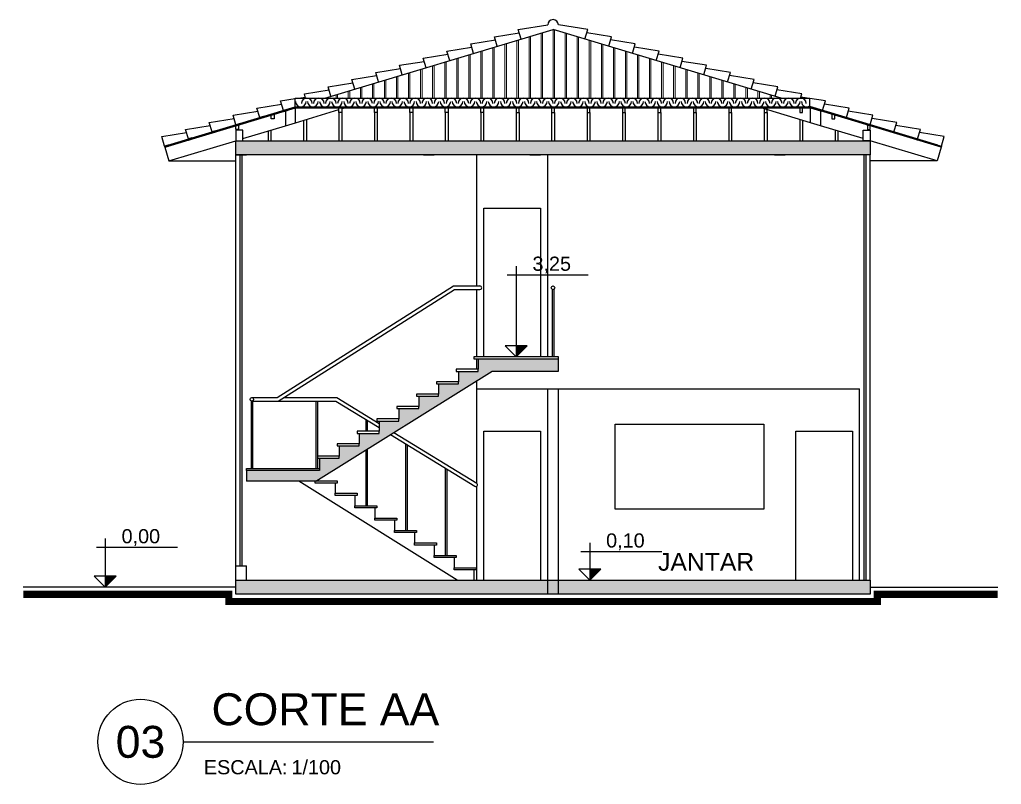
# Model space of a CAD drawing. Header units: metres. Extents: x -41.5 to 48.2, y -38.6 to 8.1.
# Drawn here: x 34.39 to 48.24, y -5.22 to 5.57 of the extents above; entities that cross this region are included whole.
import ezdxf
from ezdxf.enums import TextEntityAlignment as Align

# ---------------------------------------------------------------- set-up
doc = ezdxf.new("R2010")
doc.units = ezdxf.units.M
doc.header["$LTSCALE"] = 0.25
for name, color, linetype in [('ARQ_ALV CT', 4, 'Continuous'), ('ARQ_ALV VS', 2, 'Continuous'), ('ARQ_CONC CT', 6, 'Continuous'), ('ARQ_ESQ CT', 30, 'Continuous'), ('ARQ_METAL CT', 2, 'Continuous'), ('ARQ_METAL VS', 1, 'Continuous'), ('ARQ_PISO 01', 1, 'Continuous'), ('ARQ_TXT 01', 1, 'Continuous'), ('ARQ_VISTA 01', 1, 'Continuous'), ('ARQ_VISTA 02', 2, 'Continuous'), ('ARQ_VISTA 03', 3, 'Continuous'), ('DET_VISTA 01', 1, 'Continuous'), ('DET_VISTA 03', 3, 'Continuous'), ('SIMB_01', 1, 'Continuous'), ('SIMB_02', 2, 'Continuous'), ('SIMB_PREENCHIMENTO', 253, 'Continuous'), ('SIMB_TXT', 1, 'Continuous')]:
    doc.layers.add(name, color=color, linetype=linetype)
doc.layers.add('ARQ_CINZA 02', color=251, linetype='Continuous', lineweight=9)
doc.layers.add('ARQ_CINZA 03', color=252, linetype='Continuous', lineweight=9)
doc.styles.add('Annot_2.5mm', font='arial.ttf', dxfattribs={"height": 2.5})
doc.styles.add('SIMB', font='arial.ttf')

# ---------------------------------------------------------------- blocks, each defined once
blk = doc.blocks.new('*U213')
at = {"layer": 'SIMB_PREENCHIMENTO', "transparency": 33554587}
h = blk.add_hatch(color=256, dxfattribs=at)
h.dxf.hatch_style = 1
h.paths.add_polyline_path([(1.56, 1.56), (0, 1.56), (0, 0)])
at = {"layer": 'SIMB_01'}
for p, q in [((-1.25, 5.63), (10.18, 5.63)), ((0, 6.88), (0, 0))]:
    blk.add_line(p, q, dxfattribs=at)
blk.add_lwpolyline([(-1.56, 1.56), (0, 0), (1.56, 1.56), (-1.56, 1.56)], dxfattribs=at)
at = {"layer": 'SIMB_TXT', "style": 'SIMB'}
blk.add_attdef('00,00', (2.3, 6.2), '', height=2, dxfattribs=at)
blk = doc.blocks.new('*U52')
at = {"layer": 'ARQ_METAL CT'}
for centre, start, end in [((-0.042, 0.013), 180, 0), ((0.042, -0.013), 0, 180)]:
    blk.add_arc(centre, 0.075, start, end, dxfattribs=at)
blk = doc.blocks.new('*U51')
at = {"layer": 'ARQ_VISTA 02', "color": 0, "linetype": 'ByBlock', "lineweight": -2, "transparency": 16777216}
for p in [(0, 0), (0.17, 0), (0.34, 0), (0.51, 0), (0.68, 0), (0.85, 0), (1.02, 0), (1.19, 0), (1.36, 0), (1.53, 0), (1.7, 0), (1.87, 0), (2.04, 0), (2.21, 0), (2.38, 0), (2.55, 0), (2.72, 0), (2.89, 0), (3.06, 0), (3.23, 0), (3.4, 0), (3.57, 0), (3.74, 0), (3.91, 0), (4.08, 0), (4.25, 0), (4.42, 0), (4.59, 0), (4.76, 0), (4.93, 0), (5.1, 0), (5.27, 0), (5.44, 0), (5.61, 0), (5.78, 0), (5.95, 0), (6.12, 0), (6.29, 0), (6.46, 0), (6.63, 0), (6.8, 0), (6.97, 0)]:
    blk.add_blockref('*U52', p, dxfattribs=at)
blk = doc.blocks.new('*U50')
at = {"layer": 'SIMB_02'}
blk.add_line((6, 0), (41.33, 0), dxfattribs=at)
blk.add_circle((0, 0), 6, dxfattribs=at)
at = {"layer": 'SIMB_TXT', "style": 'SIMB'}
blk.add_text('ESCALA:', height=2, dxfattribs=at).set_placement((8.94, -4.58))
blk.add_attdef('TITULO_DO_DESENHO', text='', height=4.5, dxfattribs=at).set_placement((10.02, 1), align=Align.BOTTOM_LEFT)
blk.add_attdef('NUM', text='', height=4.5, dxfattribs=at).set_placement((0, 0), align=Align.MIDDLE_CENTER)
blk.add_attdef('ESCALA', (21.3, -4.58), '', height=2, dxfattribs=at)
blk = doc.blocks.new('*U215')
at = {"layer": 'SIMB_PREENCHIMENTO', "transparency": 33554587}
h = blk.add_hatch(color=256, dxfattribs=at)
h.dxf.hatch_style = 1
h.paths.add_polyline_path([(1.56, 1.56), (0, 1.56), (0, 0)])
at = {"layer": 'SIMB_01'}
for p, q in [((0, 5.28), (0, 0)), ((-1.25, 4.03), (10.18, 4.03))]:
    blk.add_line(p, q, dxfattribs=at)
blk.add_lwpolyline([(-1.56, 1.56), (0, 0), (1.56, 1.56), (-1.56, 1.56)], dxfattribs=at)
at = {"layer": 'SIMB_TXT', "style": 'SIMB'}
blk.add_attdef('00,00', (2.3, 4.6), '', height=2, dxfattribs=at)
blk = doc.blocks.new('*U218')
at = {"layer": 'SIMB_PREENCHIMENTO', "transparency": 33554587}
h = blk.add_hatch(color=256, dxfattribs=at)
h.dxf.hatch_style = 1
h.paths.add_polyline_path([(1.56, 1.56), (0, 1.56), (0, 0)])
at = {"layer": 'SIMB_01'}
for p, q in [((0, 12.81), (0, 0)), ((-1.25, 11.56), (10.18, 11.56))]:
    blk.add_line(p, q, dxfattribs=at)
blk.add_lwpolyline([(-1.56, 1.56), (0, 0), (1.56, 1.56), (-1.56, 1.56)], dxfattribs=at)
at = {"layer": 'SIMB_TXT', "style": 'SIMB'}
blk.add_attdef('00,00', (2.3, 12.14), '', height=2, dxfattribs=at)

msp = doc.modelspace()

# ---------------------------------------------------------------- hatches: boundary and pattern name
at = {"layer": 'ARQ_CINZA 03'}
h = msp.add_hatch(dxfattribs=at)
h.set_pattern_fill('_USER', color=256, scale=0.17, angle=90, style=0, pattern_type=0)
h.set_pattern_definition([(90, (39.02744, 4.39123), (-0.17, 1e-17), [])])
h.paths.add_polyline_path([(45.135, 4.466), (41.916, 5.432), (38.697, 4.466)])
h = msp.add_hatch(dxfattribs=at)
h.set_pattern_fill('_USER', color=256, scale=0.17, angle=90, style=0, pattern_type=0)
h.set_pattern_definition([(90, (39.04744, 4.39123), (-0.17, 1e-17), [])])
h.paths.add_polyline_path([(45.135, 4.466), (41.916, 5.432), (38.697, 4.466)])
h = msp.add_hatch(dxfattribs=at)
h.set_pattern_fill('AR-CONC', color=256, scale=0.001, angle=90, style=0)
h.paths.add_polyline_path([(37.541, 3.865), (37.441, 3.865), (37.441, 3.665), (37.591, 3.665), (40.091, 3.665), (40.241, 3.665), (41.591, 3.665), (41.741, 3.665), (45.041, 3.665), (45.191, 3.665), (46.391, 3.665), (46.391, 3.865), (46.291, 3.865)])
h = msp.add_hatch(dxfattribs=at)
h.set_pattern_fill('AR-CONC', color=256, scale=0.001, angle=90, style=0)
h.paths.add_polyline_path([(38.621, -0.76), (38.621, -0.79), (37.591, -0.79), (37.591, -0.94), (38.57, -0.94), (41.058, 0.615), (41.991, 0.615), (41.991, 0.785), (40.861, 0.785), (40.861, 0.64), (40.861, 0.61), (40.581, 0.61), (40.581, 0.465), (40.581, 0.435), (40.301, 0.435), (40.301, 0.29), (40.301, 0.26), (40.021, 0.26), (40.021, 0.115), (40.021, 0.085), (39.741, 0.085), (39.741, -0.06), (39.741, -0.09), (39.461, -0.09), (39.461, -0.235), (39.461, -0.265), (39.181, -0.265), (39.181, -0.41), (39.181, -0.44), (38.901, -0.44), (38.901, -0.585), (38.901, -0.615), (38.621, -0.615)])
h = msp.add_hatch(dxfattribs=at)
h.set_pattern_fill('AR-CONC', color=256, scale=0.001, angle=90, style=0)
h.paths.add_polyline_path([(46.391, -2.535), (46.391, -2.335), (37.441, -2.335), (37.441, -2.535)])

# ---------------------------------------------------------------- linework, layer by layer
at = {"layer": 'ARQ_ALV CT'}
for p, q in [((37.441, 3.665), (37.591, 3.665)), ((40.091, 3.665), (40.241, 3.665)), ((41.591, 3.665), (41.741, 3.665)), ((45.041, 3.665), (45.191, 3.665)), ((37.441, -2.335), (37.441, -2.135)), ((37.441, -2.135), (37.591, -2.135)), ((37.591, -2.335), (37.591, -2.135))]:
    msp.add_line(p, q, dxfattribs=at)
at = {"layer": 'ARQ_ALV VS'}
msp.add_line((37.441, -2.135), (37.441, 3.665), dxfattribs=at)
at = {"layer": 'ARQ_CINZA 02', "const_width": 0.1}
msp.add_lwpolyline([(34.441, -2.535), (37.341, -2.535), (37.341, -2.635), (46.491, -2.635), (46.491, -2.535), (48.191, -2.535)], dxfattribs=at)
at = {"layer": 'ARQ_CONC CT'}
for points in [[(37.441, 3.865), (46.391, 3.865), (46.391, 3.665), (37.441, 3.665)], [(37.441, -2.335), (46.391, -2.335), (46.391, -2.535), (37.441, -2.535)]]:
    msp.add_lwpolyline(points, close=True, dxfattribs=at)
at = {"layer": 'ARQ_ESQ CT'}
for p, q in [((37.501, -2.135), (37.501, 3.665)), ((37.531, -2.135), (37.531, 3.665)), ((46.301, 3.665), (46.301, -2.335)), ((46.331, 3.665), (46.331, -2.335))]:
    msp.add_line(p, q, dxfattribs=at)
at = {"layer": 'ARQ_METAL CT'}
for p, q in [((45.55, 4.326), (45.552, 4.341)), ((40.841, 1.815), (40.841, 3.665)), ((41.841, 0.815), (41.841, 3.665)), ((46.391, -2.335), (46.391, 3.665)), ((38.025, 0.24), (40.511, 1.815)), ((40.511, 1.815), (40.885, 1.815)), ((38.039, 0.19), (40.525, 1.765)), ((40.525, 1.765), (40.885, 1.765)), ((40.841, 0.815), (40.841, 1.765)), ((40.841, -0.969), (40.841, 0.48)), ((40.841, 0.365), (46.241, 0.365)), ((41.841, -2.535), (41.841, 0.365)), ((41.991, -2.535), (41.991, 0.365)), ((46.241, -2.335), (46.241, 0.365)), ((37.666, 0.24), (38.025, 0.24)), ((37.666, 0.19), (38.039, 0.19)), ((40.564, -2.335), (38.332, -0.94)), ((38.841, -0.965), (38.841, -1.11)), ((40.841, -2.335), (40.841, -1.009)), ((39.121, -1.14), (39.121, -1.285)), ((39.401, -1.315), (39.401, -1.46)), ((39.681, -1.49), (39.681, -1.635)), ((39.961, -1.665), (39.961, -1.81)), ((40.241, -1.84), (40.241, -1.985)), ((40.521, -2.015), (40.521, -2.16)), ((40.801, -2.19), (40.801, -2.335))]:
    msp.add_line(p, q, dxfattribs=at)
for centre in [(41.916, 1.79), (37.666, 0.215)]:
    msp.add_circle(centre, 0.025, dxfattribs=at)
msp.add_arc((40.885, 1.79), 0.025, 270, 90, dxfattribs=at)
at = {"layer": 'ARQ_METAL VS'}
for p, q in [((41.906, 1.767), (41.906, 0.815)), ((41.926, 1.767), (41.926, 0.815)), ((37.656, 0.192), (37.656, -0.76)), ((37.676, 0.192), (37.676, -0.76)), ((38.039, 0.19), (38.853, 0.19)), ((38.118, 0.24), (38.867, 0.24)), ((38.571, 0.192), (38.571, -0.76)), ((38.591, 0.192), (38.591, -0.76)), ((38.853, 0.19), (39.461, -0.182)), ((38.867, 0.24), (39.461, -0.124)), ((39.276, -0.069), (39.276, -0.235)), ((39.296, -0.081), (39.296, -0.235)), ((39.671, -0.252), (40.839, -0.967)), ((39.623, -0.282), (40.813, -1.01)), ((39.836, -0.412), (39.836, -1.635)), ((39.276, -0.499), (39.276, -1.285)), ((39.296, -0.486), (39.296, -1.285)), ((39.856, -0.424), (39.856, -1.635)), ((40.396, -0.755), (40.396, -1.985)), ((40.416, -0.767), (40.416, -1.985))]:
    msp.add_line(p, q, dxfattribs=at)
msp.add_arc((40.826, -0.989), 0.025, 238.1255, 58.1255, dxfattribs=at)
at = {"layer": 'ARQ_PISO 01'}
msp.add_lwpolyline([(42.791, -0.135), (44.891, -0.135), (44.891, -1.335), (42.791, -1.335)], close=True, dxfattribs=at)
msp.add_lwpolyline([(45.341, -2.335), (45.341, -0.235), (46.141, -0.235), (46.141, -2.335)], dxfattribs=at)
at = {"layer": 'ARQ_VISTA 01'}
for points in [[(40.941, 0.815), (40.941, 2.915), (41.741, 2.915), (41.741, 0.815)], [(40.941, -2.335), (40.941, -0.235), (41.741, -0.235), (41.741, -2.335)]]:
    msp.add_lwpolyline(points, dxfattribs=at)
at = {"layer": 'ARQ_VISTA 02'}
for p, q in [((38.28, 4.466), (45.541, 4.466)), ((38.28, 4.341), (38.28, 4.466)), ((45.541, 4.341), (45.541, 4.466)), ((38.28, 4.341), (45.552, 4.341)), ((38.28, 4.341), (38.282, 4.326)), ((38.282, 4.326), (45.55, 4.326)), ((38.282, 4.117), (38.896, 4.304)), ((45.549, 4.117), (44.854, 4.326))]:
    msp.add_line(p, q, dxfattribs=at)
for points in [[(38.113, 4.291), (38.073, 4.425), (38.28, 4.458)], [(45.719, 4.291), (45.759, 4.425), (45.541, 4.46)], [(37.778, 4.19), (37.737, 4.325), (38.086, 4.38)], [(38.113, 4.291), (38.117, 4.277), (38.165, 4.291), (38.161, 4.305), (38.113, 4.291)], [(45.719, 4.291), (45.715, 4.277), (45.667, 4.291), (45.671, 4.305), (45.719, 4.291)], [(46.054, 4.19), (46.095, 4.325), (45.746, 4.38)], [(37.107, 3.989), (37.067, 4.123), (37.416, 4.179)], [(37.442, 4.09), (37.402, 4.224), (37.751, 4.28)], [(37.778, 4.19), (37.782, 4.176), (37.83, 4.19), (37.826, 4.205), (37.778, 4.19)], [(46.054, 4.19), (46.05, 4.176), (46.002, 4.19), (46.006, 4.205), (46.054, 4.19)], [(46.39, 4.09), (46.43, 4.224), (46.081, 4.28)], [(46.725, 3.989), (46.765, 4.123), (46.416, 4.179)], [(36.772, 3.889), (36.732, 4.023), (37.08, 4.079)], [(37.442, 4.09), (37.447, 4.076), (37.495, 4.09), (37.49, 4.104), (37.442, 4.09)], [(46.39, 4.09), (46.385, 4.076), (46.337, 4.09), (46.342, 4.104), (46.39, 4.09)], [(47.06, 3.889), (47.1, 4.023), (46.752, 4.079)], [(36.437, 3.788), (36.396, 3.922), (36.745, 3.978)], [(36.772, 3.889), (36.776, 3.874), (36.824, 3.889), (36.82, 3.903), (36.772, 3.889)], [(37.107, 3.989), (37.112, 3.975), (37.159, 3.989), (37.155, 4.004), (37.107, 3.989)], [(46.725, 3.989), (46.721, 3.975), (46.673, 3.989), (46.677, 4.004), (46.725, 3.989)], [(47.06, 3.889), (47.056, 3.874), (47.008, 3.889), (47.012, 3.903), (47.06, 3.889)], [(47.395, 3.788), (47.436, 3.922), (47.087, 3.978)], [(36.437, 3.788), (36.441, 3.774), (36.489, 3.788), (36.485, 3.803), (36.437, 3.788)], [(47.395, 3.788), (47.391, 3.774), (47.343, 3.788), (47.347, 3.803), (47.395, 3.788)], [(38.578, -0.935), (38.871, -0.935), (38.871, -0.965), (38.561, -0.965), (38.561, -0.94)]]:
    msp.add_lwpolyline(points, dxfattribs=at)
for points in [[(38.282, 4.326), (38.141, 4.284), (38.141, 4.075), (38.282, 4.117)], [(38.896, 4.326), (38.936, 4.326), (38.936, 4.264), (38.896, 4.264)], [(39.396, 4.326), (39.436, 4.326), (39.436, 4.264), (39.396, 4.264)], [(39.896, 4.326), (39.936, 4.326), (39.936, 4.264), (39.896, 4.264)], [(40.396, 4.326), (40.436, 4.326), (40.436, 4.264), (40.396, 4.264)], [(40.896, 4.326), (40.936, 4.326), (40.936, 4.264), (40.896, 4.264)], [(41.436, 4.326), (41.396, 4.326), (41.396, 4.264), (41.436, 4.264)], [(41.936, 4.326), (41.896, 4.326), (41.896, 4.264), (41.936, 4.264)], [(42.436, 4.326), (42.396, 4.326), (42.396, 4.264), (42.436, 4.264)], [(42.936, 4.326), (42.896, 4.326), (42.896, 4.264), (42.936, 4.264)], [(43.436, 4.326), (43.396, 4.326), (43.396, 4.264), (43.436, 4.264)], [(43.936, 4.326), (43.896, 4.326), (43.896, 4.264), (43.936, 4.264)], [(44.436, 4.326), (44.396, 4.326), (44.396, 4.264), (44.436, 4.264)], [(44.936, 4.326), (44.896, 4.326), (44.896, 4.264), (44.936, 4.264)], [(45.436, 4.326), (45.396, 4.326), (45.396, 4.264), (45.436, 4.264)], [(45.549, 4.326), (45.691, 4.284), (45.691, 4.075), (45.549, 4.117)], [(37.941, 4.224), (37.981, 4.236), (37.981, 4.173), (37.941, 4.173)], [(45.891, 4.224), (45.851, 4.236), (45.851, 4.173), (45.891, 4.173)], [(37.441, 4.074), (37.481, 4.086), (37.481, 4.023), (37.441, 4.023)], [(46.391, 4.074), (46.351, 4.086), (46.351, 4.023), (46.391, 4.023)], [(37.541, 3.865), (37.541, 4.015), (37.441, 4.015), (37.441, 3.865)], [(46.291, 4.015), (46.391, 4.015), (46.391, 3.865), (46.291, 3.865)], [(38.841, -1.11), (39.151, -1.11), (39.151, -1.14), (38.841, -1.14)], [(39.121, -1.285), (39.431, -1.285), (39.431, -1.315), (39.121, -1.315)], [(39.401, -1.46), (39.711, -1.46), (39.711, -1.49), (39.401, -1.49)], [(39.681, -1.635), (39.991, -1.635), (39.991, -1.665), (39.681, -1.665)], [(39.961, -1.81), (40.271, -1.81), (40.271, -1.84), (39.961, -1.84)], [(40.241, -1.985), (40.551, -1.985), (40.551, -2.015), (40.241, -2.015)], [(40.521, -2.16), (40.831, -2.16), (40.831, -2.19), (40.521, -2.19)]]:
    msp.add_lwpolyline(points, close=True, dxfattribs=at)
msp.add_arc((45.497, 4.416), 0.075, 180, 305.3344, dxfattribs=at)
at = {"layer": 'ARQ_VISTA 03'}
for p, q in [((37.441, -2.435), (34.441, -2.435)), ((46.391, -2.435), (48.191, -2.435))]:
    msp.add_line(p, q, dxfattribs=at)
at = {"layer": 'DET_VISTA 01'}
for p, q in [((38.697, 4.466), (41.916, 5.432)), ((45.135, 4.466), (41.916, 5.432)), ((36.437, 3.788), (38.28, 4.341)), ((36.441, 3.774), (38.282, 4.326)), ((38.936, 4.316), (38.969, 4.326)), ((47.347, 3.803), (45.541, 4.345)), ((47.391, 3.774), (45.549, 4.326)), ((38.436, 4.163), (38.436, 3.865)), ((38.896, 4.264), (38.896, 3.865)), ((38.936, 4.264), (38.936, 3.865)), ((39.396, 4.264), (39.396, 3.865)), ((39.436, 4.264), (39.436, 3.865)), ((39.896, 4.264), (39.896, 3.865)), ((39.936, 4.264), (39.936, 3.865)), ((40.396, 4.264), (40.396, 3.865)), ((40.436, 4.264), (40.436, 3.865)), ((40.896, 4.264), (40.896, 3.865)), ((40.936, 4.264), (40.936, 3.865)), ((41.396, 4.264), (41.396, 3.865)), ((41.436, 4.264), (41.436, 3.865)), ((41.896, 4.264), (41.896, 3.865)), ((41.936, 4.264), (41.936, 3.865)), ((42.396, 4.264), (42.396, 3.865)), ((42.436, 4.264), (42.436, 3.865)), ((42.896, 4.264), (42.896, 3.865)), ((42.936, 4.264), (42.936, 3.865)), ((43.396, 4.264), (43.396, 3.865)), ((43.436, 4.264), (43.436, 3.865)), ((43.896, 4.264), (43.896, 3.865)), ((43.936, 4.264), (43.936, 3.865)), ((44.396, 4.264), (44.396, 3.865)), ((44.436, 4.264), (44.436, 3.865)), ((44.896, 4.264), (44.896, 3.865)), ((44.936, 4.264), (44.936, 3.865)), ((45.396, 4.163), (45.396, 3.865)), ((37.541, 3.895), (38.141, 4.075)), ((38.396, 4.151), (38.396, 3.865)), ((45.436, 4.151), (45.436, 3.865)), ((46.291, 3.895), (45.691, 4.075)), ((37.896, 4.001), (37.896, 3.865)), ((37.936, 4.013), (37.936, 3.865)), ((45.896, 4.013), (45.896, 3.865)), ((45.936, 4.001), (45.936, 3.865)), ((36.441, 3.774), (36.498, 3.582)), ((36.498, 3.582), (37.441, 3.865)), ((47.334, 3.582), (46.391, 3.865)), ((47.391, 3.774), (47.334, 3.582)), ((36.498, 3.582), (37.441, 3.582)), ((47.334, 3.582), (46.391, 3.582))]:
    msp.add_line(p, q, dxfattribs=at)
for points in [[(41.465, 5.297), (41.425, 5.431), (41.841, 5.498)], [(42.367, 5.297), (42.407, 5.431), (41.991, 5.498)], [(40.795, 5.096), (40.755, 5.23), (41.103, 5.286)], [(41.13, 5.196), (41.09, 5.33), (41.438, 5.386)], [(42.702, 5.196), (42.742, 5.33), (42.394, 5.386)], [(43.037, 5.096), (43.077, 5.23), (42.729, 5.286)], [(40.46, 4.995), (40.419, 5.129), (40.768, 5.185)], [(43.372, 4.995), (43.413, 5.129), (43.064, 5.185)], [(40.124, 4.894), (40.084, 5.029), (40.433, 5.084)], [(43.708, 4.894), (43.748, 5.029), (43.399, 5.084)], [(39.454, 4.693), (39.414, 4.827), (39.762, 4.883)], [(39.789, 4.794), (39.749, 4.928), (40.098, 4.984)], [(44.043, 4.794), (44.083, 4.928), (43.735, 4.984)], [(44.378, 4.693), (44.418, 4.827), (44.07, 4.883)], [(39.119, 4.593), (39.078, 4.727), (39.427, 4.783)], [(44.713, 4.593), (44.754, 4.727), (44.405, 4.783)], [(38.426, 4.466), (38.408, 4.526), (38.757, 4.582)], [(38.783, 4.492), (38.743, 4.626), (39.092, 4.682)], [(45.049, 4.492), (45.089, 4.626), (44.74, 4.682)], [(45.406, 4.466), (45.424, 4.526), (45.075, 4.582)], [(38.329, 4.466), (38.421, 4.481)], [(45.503, 4.466), (45.411, 4.481)]]:
    msp.add_lwpolyline(points, dxfattribs=at)
msp.add_arc((41.916, 5.498), 0.075, 0, 180, dxfattribs=at)
at = {"layer": 'DET_VISTA 03'}
for p, q in [((40.841, 0.64), (40.841, 0.785)), ((40.861, 0.785), (40.861, 0.64)), ((41.991, 0.615), (41.991, 0.785)), ((38.57, -0.94), (41.058, 0.615)), ((40.581, 0.61), (40.581, 0.465)), ((41.058, 0.615), (41.991, 0.615)), ((40.301, 0.435), (40.301, 0.29)), ((40.021, 0.26), (40.021, 0.115)), ((39.741, 0.085), (39.741, -0.06)), ((39.461, -0.09), (39.461, -0.235)), ((39.181, -0.265), (39.181, -0.41)), ((38.901, -0.44), (38.901, -0.585)), ((38.621, -0.615), (38.621, -0.76)), ((37.591, -0.79), (37.591, -0.94)), ((38.57, -0.94), (37.591, -0.94))]:
    msp.add_line(p, q, dxfattribs=at)
for points in [[(41.991, 0.815), (40.801, 0.815), (40.801, 0.785), (41.991, 0.785)], [(40.861, 0.64), (40.551, 0.64), (40.551, 0.61), (40.861, 0.61)], [(40.581, 0.465), (40.271, 0.465), (40.271, 0.435), (40.581, 0.435)], [(40.301, 0.29), (39.991, 0.29), (39.991, 0.26), (40.301, 0.26)], [(40.021, 0.115), (39.711, 0.115), (39.711, 0.085), (40.021, 0.085)], [(39.741, -0.06), (39.431, -0.06), (39.431, -0.09), (39.741, -0.09)], [(39.461, -0.235), (39.151, -0.235), (39.151, -0.265), (39.461, -0.265)], [(39.181, -0.41), (38.871, -0.41), (38.871, -0.44), (39.181, -0.44)], [(38.901, -0.585), (38.591, -0.585), (38.591, -0.615), (38.901, -0.615)], [(37.591, -0.76), (38.621, -0.76), (38.621, -0.79), (37.591, -0.79)]]:
    msp.add_lwpolyline(points, close=True, dxfattribs=at)

# ---------------------------------------------------------------- block references
at = {"xscale": 0.1, "yscale": 0.1, "zscale": 0.1}
for name, p, values in [('*U218', (41.396, 0.815), {'00,00': '3,25'}), ('*U213', (35.599, -2.435), {'00,00': '0,00'}), ('*U215', (42.435, -2.335), {'00,00': '0,10'}), ('*U50', (36.096, -4.616), {'TITULO_DO_DESENHO': 'CORTE AA', 'NUM': '03', 'ESCALA': '1/100'})]:
    msp.add_blockref(name, p, dxfattribs=at).add_auto_attribs(values)
at = {"layer": 'ARQ_VISTA 02'}
msp.add_blockref('*U51', (38.4, 4.404), dxfattribs=at)

# ---------------------------------------------------------------- texts
at = {"layer": 'ARQ_TXT 01', "insert": (43.397, -1.952), "char_height": 0.25, "width": 2.41083, "attachment_point": 1, "style": 'Annot_2.5mm'}
msp.add_mtext('JANTAR', dxfattribs=at)

doc.saveas('drawing.dxf')
